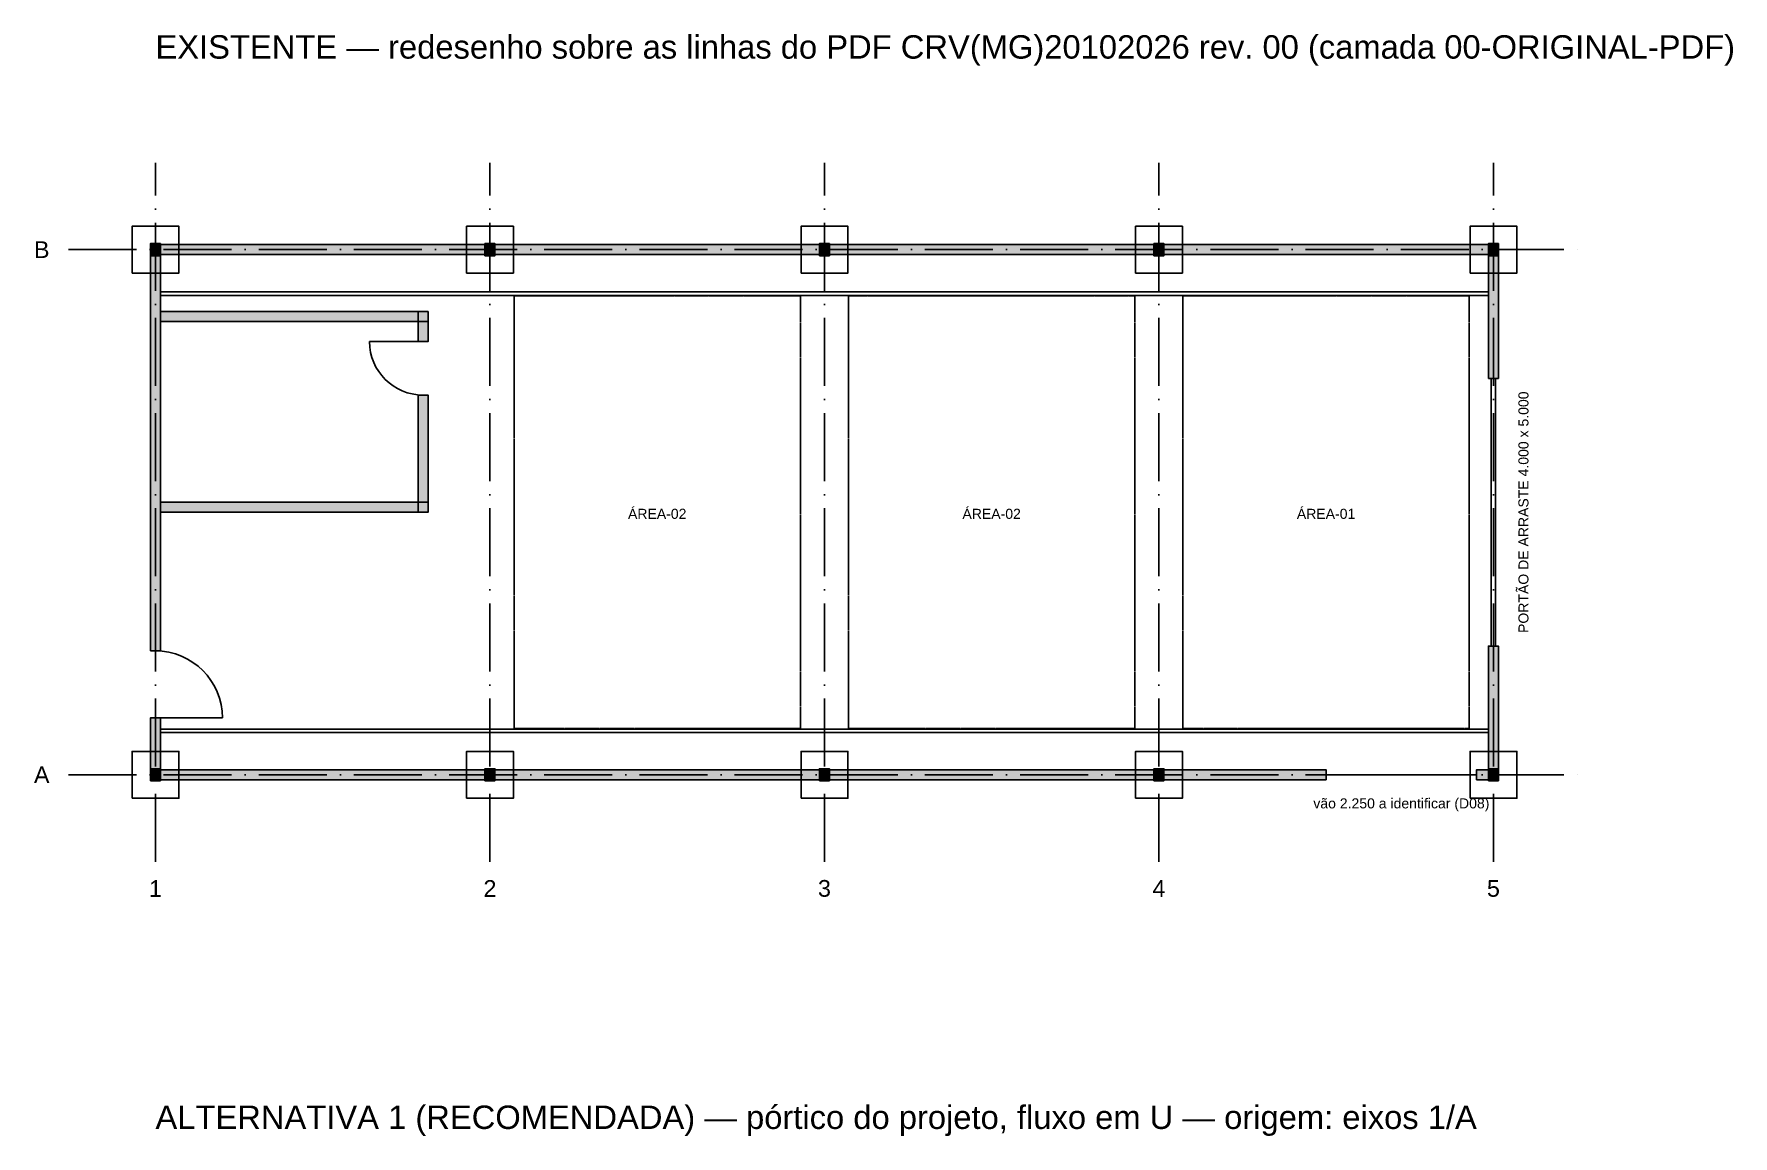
# Model space of a CAD drawing. Header units: millimetres. Extents: x -1816 to 33863, y -19662 to 27074.
# Drawn here: x -1816 to 23582, y 10600 to 27074 of the extents above; entities that cross this region are included whole.
import ezdxf

# ---------------------------------------------------------------- set-up
doc = ezdxf.new("R2010")
doc.units = ezdxf.units.MM
doc.header["$LTSCALE"] = 20
doc.linetypes.add('DASHDOT', pattern=[3.556, 2.54, -0.508, 0, -0.508])
doc.linetypes.add('DASHED', pattern=[1.524, 1.27, -0.254])
for name, color, linetype in [('00-A-CONFIRMAR', 6, 'CONTINUOUS'), ('00-AREAS-DEMARCADAS', 8, 'DASHED'), ('00-BLOCOS', 8, 'CONTINUOUS'), ('00-EIXOS', 8, 'DASHDOT'), ('00-PAREDES', 8, 'CONTINUOUS'), ('00-PILARES', 7, 'CONTINUOUS'), ('00-PORTAS', 7, 'CONTINUOUS'), ('00-TRILHOS', 9, 'CONTINUOUS'), ('TITULOS', 7, 'CONTINUOUS')]:
    doc.layers.add(name, color=color, linetype=linetype)
doc.styles.add('ARIAL', font='arial.ttf')

msp = doc.modelspace()

# ---------------------------------------------------------------- hatches: boundary and pattern name
at = {"layer": '00-PAREDES'}
for points in [[(-75, 17851), (75, 17851), (75, 23925), (-75, 23925)], [(-75, 23775), (20075, 23775), (20075, 23925), (-75, 23925)], [(19925, 21925), (20075, 21925), (20075, 23925), (19925, 23925)], [(75, 22775), (4075, 22775), (4075, 22925), (75, 22925)], [(3925, 22476), (4075, 22476), (4075, 22925), (3925, 22925)], [(3925, 19925), (4075, 19925), (4075, 21676), (3925, 21676)], [(75, 19925), (4075, 19925), (4075, 20075), (75, 20075)], [(19925, 15925), (20075, 15925), (20075, 17925), (19925, 17925)], [(-75, 15925), (75, 15925), (75, 16850), (-75, 16850)], [(-75, 15925), (17499, 15925), (17499, 16075), (-75, 16075)], [(19749, 15925), (20075, 15925), (20075, 16075), (19749, 16075)]]:
    msp.add_hatch(color=8, dxfattribs=at).paths.add_polyline_path(points)
at = {"layer": '00-PILARES'}
for points in [[(-75, 23760), (75, 23760), (75, 23940), (-75, 23940)], [(4925, 23760), (5075, 23760), (5075, 23940), (4925, 23940)], [(9925, 23760), (10075, 23760), (10075, 23940), (9925, 23940)], [(14925, 23760), (15075, 23760), (15075, 23940), (14925, 23940)], [(19925, 23760), (20075, 23760), (20075, 23940), (19925, 23940)], [(-75, 15910), (75, 15910), (75, 16090), (-75, 16090)], [(4925, 15910), (5075, 15910), (5075, 16090), (4925, 16090)], [(9925, 15910), (10075, 15910), (10075, 16090), (9925, 16090)], [(14925, 15910), (15075, 15910), (15075, 16090), (14925, 16090)], [(19925, 15910), (20075, 15910), (20075, 16090), (19925, 16090)]]:
    msp.add_hatch(color=7, dxfattribs=at).paths.add_polyline_path(points)

# ---------------------------------------------------------------- linework, layer by layer
at = {"layer": '00-A-CONFIRMAR'}
msp.add_line((17499, 16000), (19749, 16000), dxfattribs=at)
at = {"layer": '00-AREAS-DEMARCADAS'}
for points in [[(5360, 16693), (9641, 16693), (9641, 23158), (5360, 23158)], [(10360, 16693), (14639, 16693), (14639, 23158), (10360, 23158)], [(15359, 16693), (19638, 16693), (19638, 23158), (15359, 23158)]]:
    msp.add_lwpolyline(points, close=True, dxfattribs=at)
at = {"layer": '00-BLOCOS'}
for points in [[(-350, 23500), (350, 23500), (350, 24200), (-350, 24200)], [(4650, 23500), (5350, 23500), (5350, 24200), (4650, 24200)], [(9650, 23500), (10350, 23500), (10350, 24200), (9650, 24200)], [(14650, 23500), (15350, 23500), (15350, 24200), (14650, 24200)], [(19650, 23500), (20350, 23500), (20350, 24200), (19650, 24200)], [(-350, 15650), (350, 15650), (350, 16350), (-350, 16350)], [(4650, 15650), (5350, 15650), (5350, 16350), (4650, 16350)], [(9650, 15650), (10350, 15650), (10350, 16350), (9650, 16350)], [(14650, 15650), (15350, 15650), (15350, 16350), (14650, 16350)], [(19650, 15650), (20350, 15650), (20350, 16350), (19650, 16350)]]:
    msp.add_lwpolyline(points, close=True, dxfattribs=at)
at = {"layer": '00-EIXOS', "ltscale": 20}
for p, q in [((0, 14700), (0, 25150)), ((5000, 14700), (5000, 25150)), ((10000, 14700), (10000, 25150)), ((15000, 14700), (15000, 25150)), ((20000, 14700), (20000, 25150)), ((-1300, 23850), (21300, 23850)), ((-1300, 16000), (21300, 16000))]:
    msp.add_line(p, q, dxfattribs=at)
at = {"layer": '00-PAREDES'}
for points in [[(-75, 17851), (75, 17851), (75, 23925), (-75, 23925)], [(-75, 23775), (20075, 23775), (20075, 23925), (-75, 23925)], [(19925, 21925), (20075, 21925), (20075, 23925), (19925, 23925)], [(75, 22775), (4075, 22775), (4075, 22925), (75, 22925)], [(3925, 22476), (4075, 22476), (4075, 22925), (3925, 22925)], [(3925, 19925), (4075, 19925), (4075, 21676), (3925, 21676)], [(75, 19925), (4075, 19925), (4075, 20075), (75, 20075)], [(19925, 15925), (20075, 15925), (20075, 17925), (19925, 17925)], [(-75, 15925), (75, 15925), (75, 16850), (-75, 16850)], [(-75, 15925), (17499, 15925), (17499, 16075), (-75, 16075)], [(19749, 15925), (20075, 15925), (20075, 16075), (19749, 16075)]]:
    msp.add_lwpolyline(points, close=True, dxfattribs=at)
at = {"layer": '00-PILARES'}
for points in [[(-75, 23760), (75, 23760), (75, 23940), (-75, 23940)], [(4925, 23760), (5075, 23760), (5075, 23940), (4925, 23940)], [(9925, 23760), (10075, 23760), (10075, 23940), (9925, 23940)], [(14925, 23760), (15075, 23760), (15075, 23940), (14925, 23940)], [(19925, 23760), (20075, 23760), (20075, 23940), (19925, 23940)], [(-75, 15910), (75, 15910), (75, 16090), (-75, 16090)], [(4925, 15910), (5075, 15910), (5075, 16090), (4925, 16090)], [(9925, 15910), (10075, 15910), (10075, 16090), (9925, 16090)], [(14925, 15910), (15075, 15910), (15075, 16090), (14925, 16090)], [(19925, 15910), (20075, 15910), (20075, 16090), (19925, 16090)]]:
    msp.add_lwpolyline(points, close=True, dxfattribs=at)
at = {"layer": '00-PORTAS'}
for p, q in [((3200, 22476), (4000, 22476)), ((19965, 17925), (19965, 21925)), ((20030, 17925), (20030, 21925)), ((0, 16850), (1001, 16850))]:
    msp.add_line(p, q, dxfattribs=at)
for centre, radius, start, end in [((4000, 22476), 800, 180, 270), ((0, 16850), 1001, 0, 90)]:
    msp.add_arc(centre, radius, start, end, dxfattribs=at)
at = {"layer": '00-TRILHOS'}
for p, q in [((75, 23217), (19925, 23217)), ((75, 23167), (19925, 23167)), ((75, 16683), (19925, 16683)), ((75, 16633), (19925, 16633))]:
    msp.add_line(p, q, dxfattribs=at)

# ---------------------------------------------------------------- texts
at = {"layer": '00-A-CONFIRMAR', "insert": (18624, 15550), "char_height": 150, "attachment_point": 5, "style": 'ARIAL'}
msp.add_mtext('vão 2.250 a identificar (D08)', dxfattribs=at)
at = {"layer": '00-AREAS-DEMARCADAS', "char_height": 150, "attachment_point": 5, "style": 'ARIAL'}
for s, insert in [('ÁREA-02', (7500.5, 19900)), ('ÁREA-02', (12499.5, 19900)), ('ÁREA-01', (17498.5, 19900))]:
    msp.add_mtext(s, dxfattribs=dict(at, insert=insert))
at = {"layer": '00-EIXOS', "char_height": 250, "attachment_point": 5, "style": 'ARIAL'}
for s, insert in [('B', (-1700, 23850)), ('A', (-1700, 16000)), ('1', (0, 14300)), ('2', (5000, 14300)), ('3', (10000, 14300)), ('4', (15000, 14300)), ('5', (20000, 14300))]:
    msp.add_mtext(s, dxfattribs=dict(at, insert=insert))
at = {"layer": '00-PORTAS', "insert": (20450, 19925), "char_height": 150, "attachment_point": 5, "rotation": 90, "style": 'ARIAL'}
msp.add_mtext('PORTÃO DE ARRASTE 4.000 x 5.000', dxfattribs=at)
at = {"layer": 'TITULOS', "char_height": 350, "attachment_point": 7, "style": 'ARIAL'}
for s, insert in [('EXISTENTE — redesenho sobre as linhas do PDF CRV(MG)20102026 rev. 00 (camada 00-ORIGINAL-PDF)', (0, 26600)), ('ALTERNATIVA 1 (RECOMENDADA) — pórtico do projeto, fluxo em U — origem: eixos 1/A', (0, 10600))]:
    msp.add_mtext(s, dxfattribs=dict(at, insert=insert))

doc.saveas('drawing.dxf')
